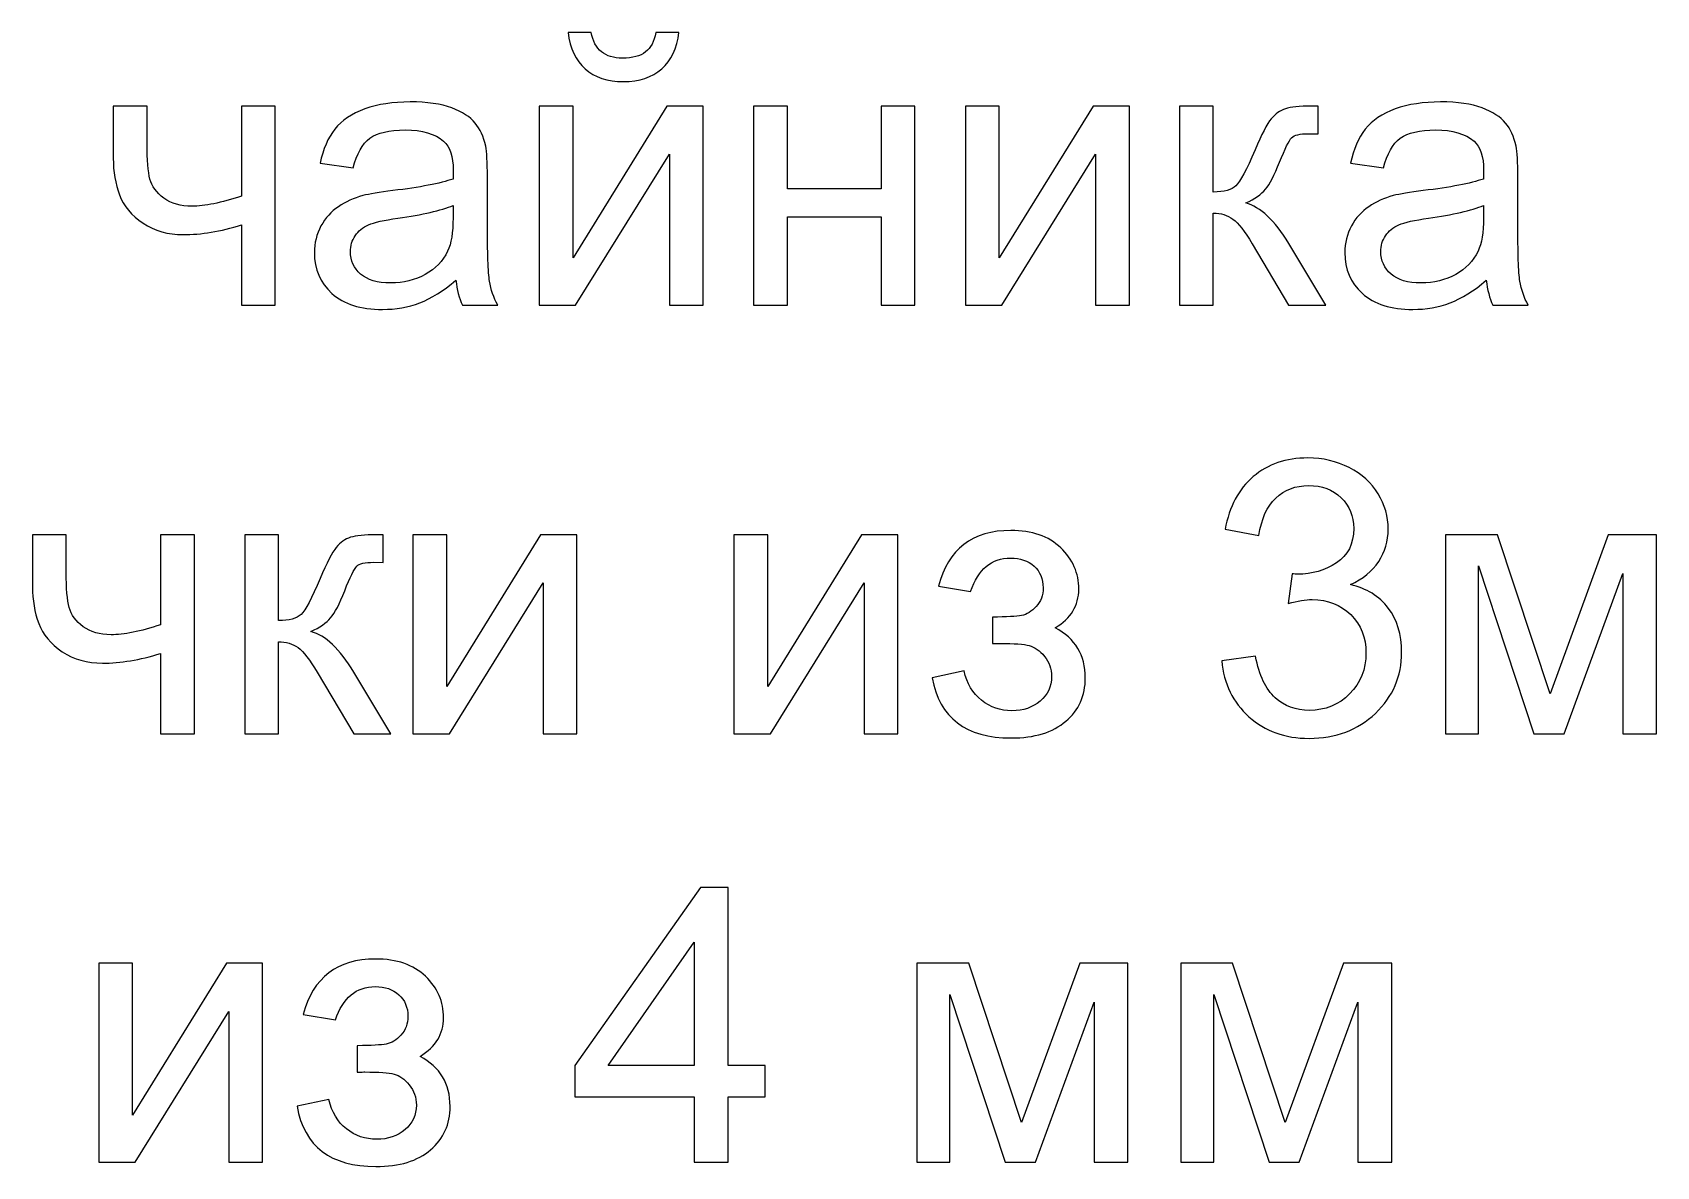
# Model space of a CAD drawing. Header units: centimetres. Extents: x -43 to 259, y -127 to -6.
# Drawn here: x 78.22 to 83.59, y -47.46 to -43.71 of the extents above; entities that cross this region are included whole.
import ezdxf

# ---------------------------------------------------------------- set-up
doc = ezdxf.new("R2010")
doc.units = ezdxf.units.CM
doc.header["$MEASUREMENT"] = 0
doc.layers.add('layer 1', color=7, linetype='Continuous')

msp = doc.modelspace()

# ---------------------------------------------------------------- linework, layer by layer
at = {"layer": 'layer 1', "color": 250}
for points, knots in [([(80.28099, -43.71025), (80.28099, -43.71025), (80.35719, -43.71025), (80.35719, -43.71025), (80.35719, -43.71025), (80.35105, -43.76253), (80.332, -43.80275), (80.30025, -43.83069), (80.30025, -43.83069), (80.2685, -43.85884), (80.22638, -43.87281), (80.17368, -43.87281), (80.17368, -43.87281), (80.12076, -43.87281), (80.07843, -43.85884), (80.04689, -43.83111), (80.04689, -43.83111), (80.01535, -43.80317), (79.9963, -43.76295), (79.99016, -43.71025), (79.99016, -43.71025), (79.99016, -43.71025), (80.06636, -43.71025), (80.06636, -43.71025), (80.06636, -43.71025), (80.07208, -43.73882), (80.08372, -43.7602), (80.10086, -43.77417), (80.10086, -43.77417), (80.11801, -43.78835), (80.14129, -43.79534), (80.17029, -43.79534), (80.17029, -43.79534), (80.20394, -43.79534), (80.22934, -43.78857), (80.24649, -43.77481), (80.24649, -43.77481), (80.26363, -43.76126), (80.27528, -43.73967), (80.28099, -43.71025)], [0, 0, 0, 0, 0.0909091, 0.0909091, 0.0909091, 0.0909091, 0.1818182, 0.1818182, 0.1818182, 0.1818182, 0.2727273, 0.2727273, 0.2727273, 0.2727273, 0.3636364, 0.3636364, 0.3636364, 0.3636364, 0.4545455, 0.4545455, 0.4545455, 0.4545455, 0.5454545, 0.5454545, 0.5454545, 0.5454545, 0.6363636, 0.6363636, 0.6363636, 0.6363636, 0.7272727, 0.7272727, 0.7272727, 0.7272727, 0.8181818, 0.8181818, 0.8181818, 0.8181818, 1, 1, 1, 1]), ([(78.485, -43.95409), (78.485, -43.95409), (78.59676, -43.95409), (78.59676, -43.95409), (78.59676, -43.95409), (78.59676, -43.95409), (78.59676, -44.07855), (78.59676, -44.07855), (78.59676, -44.07855), (78.59676, -44.13231), (78.59994, -44.17126), (78.6065, -44.19539), (78.6065, -44.19539), (78.61285, -44.21952), (78.6283, -44.24069), (78.65285, -44.25868), (78.65285, -44.25868), (78.67719, -44.27667), (78.70789, -44.28556), (78.74493, -44.28556), (78.74493, -44.28556), (78.78726, -44.28556), (78.84187, -44.27434), (78.90918, -44.25212), (78.90918, -44.25212), (78.90918, -44.25212), (78.90918, -43.95409), (78.90918, -43.95409), (78.90918, -43.95409), (78.90918, -43.95409), (79.02094, -43.95409), (79.02094, -43.95409), (79.02094, -43.95409), (79.02094, -43.95409), (79.02094, -44.61322), (79.02094, -44.61322), (79.02094, -44.61322), (79.02094, -44.61322), (78.90918, -44.61322), (78.90918, -44.61322), (78.90918, -44.61322), (78.90918, -44.61322), (78.90918, -44.34715), (78.90918, -44.34715), (78.90918, -44.34715), (78.84039, -44.36874), (78.77604, -44.37954), (78.71635, -44.37954), (78.71635, -44.37954), (78.66619, -44.37954), (78.62195, -44.36684), (78.58364, -44.34144), (78.58364, -44.34144), (78.54533, -44.31604), (78.51929, -44.28492), (78.50553, -44.24809), (78.50553, -44.24809), (78.49177, -44.21126), (78.485, -44.17084), (78.485, -44.1266), (78.485, -44.1266), (78.485, -44.1266), (78.485, -43.95409), (78.485, -43.95409)], [0, 0, 0, 0, 0.0588235, 0.0588235, 0.0588235, 0.0588235, 0.1176471, 0.1176471, 0.1176471, 0.1176471, 0.1764706, 0.1764706, 0.1764706, 0.1764706, 0.2352941, 0.2352941, 0.2352941, 0.2352941, 0.2941176, 0.2941176, 0.2941176, 0.2941176, 0.3529412, 0.3529412, 0.3529412, 0.3529412, 0.4117647, 0.4117647, 0.4117647, 0.4117647, 0.4705882, 0.4705882, 0.4705882, 0.4705882, 0.5294118, 0.5294118, 0.5294118, 0.5294118, 0.5882353, 0.5882353, 0.5882353, 0.5882353, 0.6470588, 0.6470588, 0.6470588, 0.6470588, 0.7058824, 0.7058824, 0.7058824, 0.7058824, 0.7647059, 0.7647059, 0.7647059, 0.7647059, 0.8235294, 0.8235294, 0.8235294, 0.8235294, 0.8823529, 0.8823529, 0.8823529, 0.8823529, 1, 1, 1, 1]), ([(79.61911, -44.53067), (79.57762, -44.56602), (79.53762, -44.59078), (79.49931, -44.60539), (79.49931, -44.60539), (79.461, -44.61999), (79.41993, -44.62719), (79.37591, -44.62719), (79.37591, -44.62719), (79.30352, -44.62719), (79.24785, -44.60962), (79.2089, -44.57427), (79.2089, -44.57427), (79.16995, -44.53914), (79.15048, -44.49405), (79.15048, -44.43923), (79.15048, -44.43923), (79.15048, -44.40706), (79.15789, -44.37763), (79.17249, -44.35096), (79.17249, -44.35096), (79.18731, -44.32429), (79.20657, -44.30313), (79.23028, -44.28704), (79.23028, -44.28704), (79.2542, -44.27095), (79.28087, -44.25868), (79.31071, -44.25042), (79.31071, -44.25042), (79.33273, -44.24471), (79.36596, -44.2392), (79.4102, -44.2337), (79.4102, -44.2337), (79.50037, -44.22312), (79.56704, -44.21021), (79.60959, -44.19539), (79.60959, -44.19539), (79.61001, -44.18015), (79.61022, -44.17041), (79.61022, -44.16639), (79.61022, -44.16639), (79.61022, -44.12109), (79.59964, -44.08913), (79.57847, -44.07051), (79.57847, -44.07051), (79.5499, -44.04532), (79.50735, -44.03283), (79.45105, -44.03283), (79.45105, -44.03283), (79.39834, -44.03283), (79.3594, -44.04214), (79.33442, -44.06056), (79.33442, -44.06056), (79.30923, -44.07897), (79.29082, -44.11157), (79.27875, -44.15856), (79.27875, -44.15856), (79.27875, -44.15856), (79.16953, -44.14332), (79.16953, -44.14332), (79.16953, -44.14332), (79.17948, -44.09654), (79.19578, -44.05865), (79.21864, -44.02987), (79.21864, -44.02987), (79.2415, -44.00108), (79.27452, -43.97907), (79.3177, -43.9634), (79.3177, -43.9634), (79.36067, -43.94795), (79.41083, -43.94012), (79.46756, -43.94012), (79.46756, -43.94012), (79.52386, -43.94012), (79.56979, -43.94668), (79.60514, -43.96002), (79.60514, -43.96002), (79.64028, -43.97335), (79.66631, -43.98986), (79.68282, -44.00997), (79.68282, -44.00997), (79.69933, -44.03008), (79.71097, -44.05548), (79.71775, -44.08617), (79.71775, -44.08617), (79.72135, -44.10522), (79.72325, -44.13951), (79.72325, -44.18883), (79.72325, -44.18883), (79.72325, -44.18883), (79.72325, -44.33699), (79.72325, -44.33699), (79.72325, -44.33699), (79.72325, -44.4405), (79.72558, -44.5059), (79.73024, -44.53363), (79.73024, -44.53363), (79.73468, -44.56136), (79.74399, -44.58782), (79.75754, -44.61322), (79.75754, -44.61322), (79.75754, -44.61322), (79.6407, -44.61322), (79.6407, -44.61322), (79.6407, -44.61322), (79.62948, -44.58972), (79.62229, -44.56221), (79.61911, -44.53067)], [0, 0, 0, 0, 0.0357143, 0.0357143, 0.0357143, 0.0357143, 0.0714286, 0.0714286, 0.0714286, 0.0714286, 0.1071429, 0.1071429, 0.1071429, 0.1071429, 0.1428571, 0.1428571, 0.1428571, 0.1428571, 0.1785714, 0.1785714, 0.1785714, 0.1785714, 0.2142857, 0.2142857, 0.2142857, 0.2142857, 0.25, 0.25, 0.25, 0.25, 0.2857143, 0.2857143, 0.2857143, 0.2857143, 0.3214286, 0.3214286, 0.3214286, 0.3214286, 0.3571429, 0.3571429, 0.3571429, 0.3571429, 0.3928571, 0.3928571, 0.3928571, 0.3928571, 0.4285714, 0.4285714, 0.4285714, 0.4285714, 0.4642857, 0.4642857, 0.4642857, 0.4642857, 0.5, 0.5, 0.5, 0.5, 0.5357143, 0.5357143, 0.5357143, 0.5357143, 0.5714286, 0.5714286, 0.5714286, 0.5714286, 0.6071429, 0.6071429, 0.6071429, 0.6071429, 0.6428571, 0.6428571, 0.6428571, 0.6428571, 0.6785714, 0.6785714, 0.6785714, 0.6785714, 0.7142857, 0.7142857, 0.7142857, 0.7142857, 0.75, 0.75, 0.75, 0.75, 0.7857143, 0.7857143, 0.7857143, 0.7857143, 0.8214286, 0.8214286, 0.8214286, 0.8214286, 0.8571429, 0.8571429, 0.8571429, 0.8571429, 0.8928571, 0.8928571, 0.8928571, 0.8928571, 0.9285714, 0.9285714, 0.9285714, 0.9285714, 1, 1, 1, 1]), ([(79.89491, -43.95409), (79.89491, -43.95409), (80.00667, -43.95409), (80.00667, -43.95409), (80.00667, -43.95409), (80.00667, -43.95409), (80.00667, -44.4568), (80.00667, -44.4568), (80.00667, -44.4568), (80.00667, -44.4568), (80.31719, -43.95409), (80.31719, -43.95409), (80.31719, -43.95409), (80.31719, -43.95409), (80.4372, -43.95409), (80.4372, -43.95409), (80.4372, -43.95409), (80.4372, -43.95409), (80.4372, -44.61322), (80.4372, -44.61322), (80.4372, -44.61322), (80.4372, -44.61322), (80.32544, -44.61322), (80.32544, -44.61322), (80.32544, -44.61322), (80.32544, -44.61322), (80.32544, -44.11369), (80.32544, -44.11369), (80.32544, -44.11369), (80.32544, -44.11369), (80.01535, -44.61322), (80.01535, -44.61322), (80.01535, -44.61322), (80.01535, -44.61322), (79.89491, -44.61322), (79.89491, -44.61322), (79.89491, -44.61322), (79.89491, -44.61322), (79.89491, -43.95409), (79.89491, -43.95409)], [0, 0, 0, 0, 0.0909091, 0.0909091, 0.0909091, 0.0909091, 0.1818182, 0.1818182, 0.1818182, 0.1818182, 0.2727273, 0.2727273, 0.2727273, 0.2727273, 0.3636364, 0.3636364, 0.3636364, 0.3636364, 0.4545455, 0.4545455, 0.4545455, 0.4545455, 0.5454545, 0.5454545, 0.5454545, 0.5454545, 0.6363636, 0.6363636, 0.6363636, 0.6363636, 0.7272727, 0.7272727, 0.7272727, 0.7272727, 0.8181818, 0.8181818, 0.8181818, 0.8181818, 1, 1, 1, 1]), ([(80.60442, -43.95409), (80.60442, -43.95409), (80.71618, -43.95409), (80.71618, -43.95409), (80.71618, -43.95409), (80.71618, -43.95409), (80.71618, -44.22841), (80.71618, -44.22841), (80.71618, -44.22841), (80.71618, -44.22841), (81.02606, -44.22841), (81.02606, -44.22841), (81.02606, -44.22841), (81.02606, -44.22841), (81.02606, -43.95409), (81.02606, -43.95409), (81.02606, -43.95409), (81.02606, -43.95409), (81.13782, -43.95409), (81.13782, -43.95409), (81.13782, -43.95409), (81.13782, -43.95409), (81.13782, -44.61322), (81.13782, -44.61322), (81.13782, -44.61322), (81.13782, -44.61322), (81.02606, -44.61322), (81.02606, -44.61322), (81.02606, -44.61322), (81.02606, -44.61322), (81.02606, -44.32112), (81.02606, -44.32112), (81.02606, -44.32112), (81.02606, -44.32112), (80.71618, -44.32112), (80.71618, -44.32112), (80.71618, -44.32112), (80.71618, -44.32112), (80.71618, -44.61322), (80.71618, -44.61322), (80.71618, -44.61322), (80.71618, -44.61322), (80.60442, -44.61322), (80.60442, -44.61322), (80.60442, -44.61322), (80.60442, -44.61322), (80.60442, -43.95409), (80.60442, -43.95409)], [0, 0, 0, 0, 0.0769231, 0.0769231, 0.0769231, 0.0769231, 0.1538462, 0.1538462, 0.1538462, 0.1538462, 0.2307692, 0.2307692, 0.2307692, 0.2307692, 0.3076923, 0.3076923, 0.3076923, 0.3076923, 0.3846154, 0.3846154, 0.3846154, 0.3846154, 0.4615385, 0.4615385, 0.4615385, 0.4615385, 0.5384615, 0.5384615, 0.5384615, 0.5384615, 0.6153846, 0.6153846, 0.6153846, 0.6153846, 0.6923077, 0.6923077, 0.6923077, 0.6923077, 0.7692308, 0.7692308, 0.7692308, 0.7692308, 0.8461538, 0.8461538, 0.8461538, 0.8461538, 1, 1, 1, 1]), ([(81.30567, -43.95409), (81.30567, -43.95409), (81.41743, -43.95409), (81.41743, -43.95409), (81.41743, -43.95409), (81.41743, -43.95409), (81.41743, -44.4568), (81.41743, -44.4568), (81.41743, -44.4568), (81.41743, -44.4568), (81.72795, -43.95409), (81.72795, -43.95409), (81.72795, -43.95409), (81.72795, -43.95409), (81.84796, -43.95409), (81.84796, -43.95409), (81.84796, -43.95409), (81.84796, -43.95409), (81.84796, -44.61322), (81.84796, -44.61322), (81.84796, -44.61322), (81.84796, -44.61322), (81.7362, -44.61322), (81.7362, -44.61322), (81.7362, -44.61322), (81.7362, -44.61322), (81.7362, -44.11369), (81.7362, -44.11369), (81.7362, -44.11369), (81.7362, -44.11369), (81.42611, -44.61322), (81.42611, -44.61322), (81.42611, -44.61322), (81.42611, -44.61322), (81.30567, -44.61322), (81.30567, -44.61322), (81.30567, -44.61322), (81.30567, -44.61322), (81.30567, -43.95409), (81.30567, -43.95409)], [0, 0, 0, 0, 0.0909091, 0.0909091, 0.0909091, 0.0909091, 0.1818182, 0.1818182, 0.1818182, 0.1818182, 0.2727273, 0.2727273, 0.2727273, 0.2727273, 0.3636364, 0.3636364, 0.3636364, 0.3636364, 0.4545455, 0.4545455, 0.4545455, 0.4545455, 0.5454545, 0.5454545, 0.5454545, 0.5454545, 0.6363636, 0.6363636, 0.6363636, 0.6363636, 0.7272727, 0.7272727, 0.7272727, 0.7272727, 0.8181818, 0.8181818, 0.8181818, 0.8181818, 1, 1, 1, 1]), ([(82.01391, -43.95409), (82.01391, -43.95409), (82.12567, -43.95409), (82.12567, -43.95409), (82.12567, -43.95409), (82.12567, -43.95409), (82.12567, -44.23857), (82.12567, -44.23857), (82.12567, -44.23857), (82.16123, -44.23857), (82.18621, -44.2318), (82.2006, -44.21804), (82.2006, -44.21804), (82.21478, -44.20449), (82.23574, -44.16491), (82.26368, -44.09908), (82.26368, -44.09908), (82.28569, -44.04701), (82.30347, -44.01272), (82.31702, -43.99621), (82.31702, -43.99621), (82.33078, -43.9797), (82.34644, -43.96848), (82.36422, -43.96277), (82.36422, -43.96277), (82.38221, -43.95705), (82.41079, -43.95409), (82.44994, -43.95409), (82.44994, -43.95409), (82.44994, -43.95409), (82.47238, -43.95409), (82.47238, -43.95409), (82.47238, -43.95409), (82.47238, -43.95409), (82.47238, -44.04616), (82.47238, -44.04616), (82.47238, -44.04616), (82.47238, -44.04616), (82.44127, -44.04553), (82.44127, -44.04553), (82.44127, -44.04553), (82.41184, -44.04553), (82.39301, -44.04997), (82.38475, -44.05865), (82.38475, -44.05865), (82.37607, -44.06775), (82.36274, -44.09485), (82.34496, -44.13993), (82.34496, -44.13993), (82.32802, -44.18311), (82.31257, -44.21296), (82.29839, -44.22947), (82.29839, -44.22947), (82.28442, -44.24598), (82.26262, -44.26101), (82.2332, -44.27476), (82.2332, -44.27476), (82.28125, -44.28768), (82.32866, -44.33234), (82.37523, -44.40896), (82.37523, -44.40896), (82.37523, -44.40896), (82.49778, -44.61322), (82.49778, -44.61322), (82.49778, -44.61322), (82.49778, -44.61322), (82.37501, -44.61322), (82.37501, -44.61322), (82.37501, -44.61322), (82.37501, -44.61322), (82.25415, -44.4096), (82.25415, -44.4096), (82.25415, -44.4096), (82.22981, -44.36832), (82.20864, -44.34123), (82.19065, -44.3281), (82.19065, -44.3281), (82.17245, -44.31498), (82.15086, -44.30842), (82.12567, -44.30842), (82.12567, -44.30842), (82.12567, -44.30842), (82.12567, -44.61322), (82.12567, -44.61322), (82.12567, -44.61322), (82.12567, -44.61322), (82.01391, -44.61322), (82.01391, -44.61322), (82.01391, -44.61322), (82.01391, -44.61322), (82.01391, -43.95409), (82.01391, -43.95409)], [0, 0, 0, 0, 0.0416667, 0.0416667, 0.0416667, 0.0416667, 0.0833333, 0.0833333, 0.0833333, 0.0833333, 0.125, 0.125, 0.125, 0.125, 0.1666667, 0.1666667, 0.1666667, 0.1666667, 0.2083333, 0.2083333, 0.2083333, 0.2083333, 0.25, 0.25, 0.25, 0.25, 0.2916667, 0.2916667, 0.2916667, 0.2916667, 0.3333333, 0.3333333, 0.3333333, 0.3333333, 0.375, 0.375, 0.375, 0.375, 0.4166667, 0.4166667, 0.4166667, 0.4166667, 0.4583333, 0.4583333, 0.4583333, 0.4583333, 0.5, 0.5, 0.5, 0.5, 0.5416667, 0.5416667, 0.5416667, 0.5416667, 0.5833333, 0.5833333, 0.5833333, 0.5833333, 0.625, 0.625, 0.625, 0.625, 0.6666667, 0.6666667, 0.6666667, 0.6666667, 0.7083333, 0.7083333, 0.7083333, 0.7083333, 0.75, 0.75, 0.75, 0.75, 0.7916667, 0.7916667, 0.7916667, 0.7916667, 0.8333333, 0.8333333, 0.8333333, 0.8333333, 0.875, 0.875, 0.875, 0.875, 0.9166667, 0.9166667, 0.9166667, 0.9166667, 1, 1, 1, 1]), ([(83.02928, -44.53067), (82.98779, -44.56602), (82.94779, -44.59078), (82.90948, -44.60539), (82.90948, -44.60539), (82.87117, -44.61999), (82.8301, -44.62719), (82.78608, -44.62719), (82.78608, -44.62719), (82.71369, -44.62719), (82.65802, -44.60962), (82.61907, -44.57427), (82.61907, -44.57427), (82.58012, -44.53914), (82.56065, -44.49405), (82.56065, -44.43923), (82.56065, -44.43923), (82.56065, -44.40706), (82.56806, -44.37763), (82.58266, -44.35096), (82.58266, -44.35096), (82.59748, -44.32429), (82.61674, -44.30313), (82.64045, -44.28704), (82.64045, -44.28704), (82.66437, -44.27095), (82.69104, -44.25868), (82.72088, -44.25042), (82.72088, -44.25042), (82.7429, -44.24471), (82.77613, -44.2392), (82.82037, -44.2337), (82.82037, -44.2337), (82.91054, -44.22312), (82.97721, -44.21021), (83.01976, -44.19539), (83.01976, -44.19539), (83.02018, -44.18015), (83.02039, -44.17041), (83.02039, -44.16639), (83.02039, -44.16639), (83.02039, -44.12109), (83.00981, -44.08913), (82.98864, -44.07051), (82.98864, -44.07051), (82.96007, -44.04532), (82.91752, -44.03283), (82.86122, -44.03283), (82.86122, -44.03283), (82.80851, -44.03283), (82.76957, -44.04214), (82.74459, -44.06056), (82.74459, -44.06056), (82.7194, -44.07897), (82.70099, -44.11157), (82.68892, -44.15856), (82.68892, -44.15856), (82.68892, -44.15856), (82.5797, -44.14332), (82.5797, -44.14332), (82.5797, -44.14332), (82.58965, -44.09654), (82.60595, -44.05865), (82.62881, -44.02987), (82.62881, -44.02987), (82.65167, -44.00108), (82.68469, -43.97907), (82.72787, -43.9634), (82.72787, -43.9634), (82.77084, -43.94795), (82.821, -43.94012), (82.87773, -43.94012), (82.87773, -43.94012), (82.93403, -43.94012), (82.97996, -43.94668), (83.01531, -43.96002), (83.01531, -43.96002), (83.05045, -43.97335), (83.07648, -43.98986), (83.09299, -44.00997), (83.09299, -44.00997), (83.1095, -44.03008), (83.12114, -44.05548), (83.12792, -44.08617), (83.12792, -44.08617), (83.13152, -44.10522), (83.13342, -44.13951), (83.13342, -44.18883), (83.13342, -44.18883), (83.13342, -44.18883), (83.13342, -44.33699), (83.13342, -44.33699), (83.13342, -44.33699), (83.13342, -44.4405), (83.13575, -44.5059), (83.14041, -44.53363), (83.14041, -44.53363), (83.14485, -44.56136), (83.15416, -44.58782), (83.16771, -44.61322), (83.16771, -44.61322), (83.16771, -44.61322), (83.05087, -44.61322), (83.05087, -44.61322), (83.05087, -44.61322), (83.03965, -44.58972), (83.03246, -44.56221), (83.02928, -44.53067)], [0, 0, 0, 0, 0.0357143, 0.0357143, 0.0357143, 0.0357143, 0.0714286, 0.0714286, 0.0714286, 0.0714286, 0.1071429, 0.1071429, 0.1071429, 0.1071429, 0.1428571, 0.1428571, 0.1428571, 0.1428571, 0.1785714, 0.1785714, 0.1785714, 0.1785714, 0.2142857, 0.2142857, 0.2142857, 0.2142857, 0.25, 0.25, 0.25, 0.25, 0.2857143, 0.2857143, 0.2857143, 0.2857143, 0.3214286, 0.3214286, 0.3214286, 0.3214286, 0.3571429, 0.3571429, 0.3571429, 0.3571429, 0.3928571, 0.3928571, 0.3928571, 0.3928571, 0.4285714, 0.4285714, 0.4285714, 0.4285714, 0.4642857, 0.4642857, 0.4642857, 0.4642857, 0.5, 0.5, 0.5, 0.5, 0.5357143, 0.5357143, 0.5357143, 0.5357143, 0.5714286, 0.5714286, 0.5714286, 0.5714286, 0.6071429, 0.6071429, 0.6071429, 0.6071429, 0.6428571, 0.6428571, 0.6428571, 0.6428571, 0.6785714, 0.6785714, 0.6785714, 0.6785714, 0.7142857, 0.7142857, 0.7142857, 0.7142857, 0.75, 0.75, 0.75, 0.75, 0.7857143, 0.7857143, 0.7857143, 0.7857143, 0.8214286, 0.8214286, 0.8214286, 0.8214286, 0.8571429, 0.8571429, 0.8571429, 0.8571429, 0.8928571, 0.8928571, 0.8928571, 0.8928571, 0.9285714, 0.9285714, 0.9285714, 0.9285714, 1, 1, 1, 1]), ([(79.61022, -44.28302), (79.56958, -44.29953), (79.50862, -44.3135), (79.42734, -44.32493), (79.42734, -44.32493), (79.3812, -44.33149), (79.3486, -44.3389), (79.32955, -44.34715), (79.32955, -44.34715), (79.3105, -44.35541), (79.2959, -44.36747), (79.28552, -44.38314), (79.28552, -44.38314), (79.27515, -44.39901), (79.26986, -44.41658), (79.26986, -44.43605), (79.26986, -44.43605), (79.26986, -44.46548), (79.28108, -44.49024), (79.30373, -44.50993), (79.30373, -44.50993), (79.32638, -44.52961), (79.3594, -44.53956), (79.40279, -44.53956), (79.40279, -44.53956), (79.44576, -44.53956), (79.48407, -44.53025), (79.51772, -44.51141), (79.51772, -44.51141), (79.55117, -44.49278), (79.57593, -44.46717), (79.59159, -44.43478), (79.59159, -44.43478), (79.60366, -44.4096), (79.60959, -44.37255), (79.60959, -44.32366), (79.60959, -44.32366), (79.60959, -44.32366), (79.61022, -44.28302), (79.61022, -44.28302)], [0, 0, 0, 0, 0.0909091, 0.0909091, 0.0909091, 0.0909091, 0.1818182, 0.1818182, 0.1818182, 0.1818182, 0.2727273, 0.2727273, 0.2727273, 0.2727273, 0.3636364, 0.3636364, 0.3636364, 0.3636364, 0.4545455, 0.4545455, 0.4545455, 0.4545455, 0.5454545, 0.5454545, 0.5454545, 0.5454545, 0.6363636, 0.6363636, 0.6363636, 0.6363636, 0.7272727, 0.7272727, 0.7272727, 0.7272727, 0.8181818, 0.8181818, 0.8181818, 0.8181818, 1, 1, 1, 1]), ([(83.02039, -44.28302), (82.97975, -44.29953), (82.91879, -44.3135), (82.83751, -44.32493), (82.83751, -44.32493), (82.79137, -44.33149), (82.75877, -44.3389), (82.73972, -44.34715), (82.73972, -44.34715), (82.72067, -44.35541), (82.70607, -44.36747), (82.69569, -44.38314), (82.69569, -44.38314), (82.68532, -44.39901), (82.68003, -44.41658), (82.68003, -44.43605), (82.68003, -44.43605), (82.68003, -44.46548), (82.69125, -44.49024), (82.7139, -44.50993), (82.7139, -44.50993), (82.73655, -44.52961), (82.76957, -44.53956), (82.81296, -44.53956), (82.81296, -44.53956), (82.85593, -44.53956), (82.89424, -44.53025), (82.92789, -44.51141), (82.92789, -44.51141), (82.96134, -44.49278), (82.9861, -44.46717), (83.00176, -44.43478), (83.00176, -44.43478), (83.01383, -44.4096), (83.01976, -44.37255), (83.01976, -44.32366), (83.01976, -44.32366), (83.01976, -44.32366), (83.02039, -44.28302), (83.02039, -44.28302)], [0, 0, 0, 0, 0.0909091, 0.0909091, 0.0909091, 0.0909091, 0.1818182, 0.1818182, 0.1818182, 0.1818182, 0.2727273, 0.2727273, 0.2727273, 0.2727273, 0.3636364, 0.3636364, 0.3636364, 0.3636364, 0.4545455, 0.4545455, 0.4545455, 0.4545455, 0.5454545, 0.5454545, 0.5454545, 0.5454545, 0.6363636, 0.6363636, 0.6363636, 0.6363636, 0.7272727, 0.7272727, 0.7272727, 0.7272727, 0.8181818, 0.8181818, 0.8181818, 0.8181818, 1, 1, 1, 1]), ([(82.15341, -45.79072), (82.15341, -45.79072), (82.26517, -45.77548), (82.26517, -45.77548), (82.26517, -45.77548), (82.27808, -45.83898), (82.29967, -45.8847), (82.33036, -45.91264), (82.33036, -45.91264), (82.36106, -45.94058), (82.39873, -45.95455), (82.44339, -45.95455), (82.44339, -45.95455), (82.49631, -45.95455), (82.54097, -45.93635), (82.57696, -45.89994), (82.57696, -45.89994), (82.61294, -45.86353), (82.63093, -45.81845), (82.63093, -45.76468), (82.63093, -45.76468), (82.63093, -45.71346), (82.61421, -45.67113), (82.58055, -45.63768), (82.58055, -45.63768), (82.54711, -45.60445), (82.50457, -45.58773), (82.45271, -45.58773), (82.45271, -45.58773), (82.43154, -45.58773), (82.40529, -45.59196), (82.37376, -45.60022), (82.37376, -45.60022), (82.37376, -45.60022), (82.38624, -45.50243), (82.38624, -45.50243), (82.38624, -45.50243), (82.39365, -45.50328), (82.39979, -45.5037), (82.40424, -45.5037), (82.40424, -45.5037), (82.45207, -45.5037), (82.49483, -45.49121), (82.53314, -45.46645), (82.53314, -45.46645), (82.57124, -45.44168), (82.59029, -45.40358), (82.59029, -45.35215), (82.59029, -45.35215), (82.59029, -45.31129), (82.57632, -45.27743), (82.54859, -45.25055), (82.54859, -45.25055), (82.52086, -45.22366), (82.48509, -45.21033), (82.44128, -45.21033), (82.44128, -45.21033), (82.39767, -45.21033), (82.36148, -45.22409), (82.33248, -45.2516), (82.33248, -45.2516), (82.30348, -45.27912), (82.28486, -45.3204), (82.2766, -45.37543), (82.2766, -45.37543), (82.2766, -45.37543), (82.16484, -45.35511), (82.16484, -45.35511), (82.16484, -45.35511), (82.1786, -45.28018), (82.2095, -45.22197), (82.25797, -45.1807), (82.25797, -45.1807), (82.30623, -45.13942), (82.36656, -45.11889), (82.43853, -45.11889), (82.43853, -45.11889), (82.48806, -45.11889), (82.53378, -45.12947), (82.57547, -45.15085), (82.57547, -45.15085), (82.61738, -45.17202), (82.64935, -45.20102), (82.67136, -45.23763), (82.67136, -45.23763), (82.69358, -45.27446), (82.70459, -45.31341), (82.70459, -45.35469), (82.70459, -45.35469), (82.70459, -45.39384), (82.69401, -45.4294), (82.67305, -45.46158), (82.67305, -45.46158), (82.65189, -45.49375), (82.62056, -45.51936), (82.57928, -45.53841), (82.57928, -45.53841), (82.63305, -45.55069), (82.67475, -45.57651), (82.70459, -45.61567), (82.70459, -45.61567), (82.73422, -45.65462), (82.74904, -45.70372), (82.74904, -45.76236), (82.74904, -45.76236), (82.74904, -45.84173), (82.72004, -45.90925), (82.66226, -45.9645), (82.66226, -45.9645), (82.60426, -46.01974), (82.53102, -46.04726), (82.44255, -46.04726), (82.44255, -46.04726), (82.36275, -46.04726), (82.2965, -46.02334), (82.24379, -45.97572), (82.24379, -45.97572), (82.19088, -45.92809), (82.16082, -45.8665), (82.15341, -45.79072)], [0, 0, 0, 0, 0.0322581, 0.0322581, 0.0322581, 0.0322581, 0.0645161, 0.0645161, 0.0645161, 0.0645161, 0.0967742, 0.0967742, 0.0967742, 0.0967742, 0.1290323, 0.1290323, 0.1290323, 0.1290323, 0.1612903, 0.1612903, 0.1612903, 0.1612903, 0.1935484, 0.1935484, 0.1935484, 0.1935484, 0.2258065, 0.2258065, 0.2258065, 0.2258065, 0.2580645, 0.2580645, 0.2580645, 0.2580645, 0.2903226, 0.2903226, 0.2903226, 0.2903226, 0.3225806, 0.3225806, 0.3225806, 0.3225806, 0.3548387, 0.3548387, 0.3548387, 0.3548387, 0.3870968, 0.3870968, 0.3870968, 0.3870968, 0.4193548, 0.4193548, 0.4193548, 0.4193548, 0.4516129, 0.4516129, 0.4516129, 0.4516129, 0.483871, 0.483871, 0.483871, 0.483871, 0.516129, 0.516129, 0.516129, 0.516129, 0.5483871, 0.5483871, 0.5483871, 0.5483871, 0.5806452, 0.5806452, 0.5806452, 0.5806452, 0.6129032, 0.6129032, 0.6129032, 0.6129032, 0.6451613, 0.6451613, 0.6451613, 0.6451613, 0.6774194, 0.6774194, 0.6774194, 0.6774194, 0.7096774, 0.7096774, 0.7096774, 0.7096774, 0.7419355, 0.7419355, 0.7419355, 0.7419355, 0.7741935, 0.7741935, 0.7741935, 0.7741935, 0.8064516, 0.8064516, 0.8064516, 0.8064516, 0.8387097, 0.8387097, 0.8387097, 0.8387097, 0.8709677, 0.8709677, 0.8709677, 0.8709677, 0.9032258, 0.9032258, 0.9032258, 0.9032258, 0.9354839, 0.9354839, 0.9354839, 0.9354839, 1, 1, 1, 1]), ([(81.39479, -45.73357), (81.39479, -45.73357), (81.39479, -45.64594), (81.39479, -45.64594), (81.39479, -45.64594), (81.44178, -45.64552), (81.47395, -45.64361), (81.49089, -45.64044), (81.49089, -45.64044), (81.50803, -45.63705), (81.52433, -45.62731), (81.53957, -45.6108), (81.53957, -45.6108), (81.55481, -45.59429), (81.56243, -45.57376), (81.56243, -45.549), (81.56243, -45.549), (81.56243, -45.51915), (81.55248, -45.49502), (81.53237, -45.47724), (81.53237, -45.47724), (81.51227, -45.45925), (81.48644, -45.45036), (81.45448, -45.45036), (81.45448, -45.45036), (81.39162, -45.45036), (81.34759, -45.48719), (81.3224, -45.56085), (81.3224, -45.56085), (81.3224, -45.56085), (81.21572, -45.54307), (81.21572, -45.54307), (81.21572, -45.54307), (81.24874, -45.4203), (81.32875, -45.35892), (81.45533, -45.35892), (81.45533, -45.35892), (81.5256, -45.35892), (81.58063, -45.37797), (81.62064, -45.41628), (81.62064, -45.41628), (81.66064, -45.45459), (81.68054, -45.50031), (81.68054, -45.55344), (81.68054, -45.55344), (81.68054, -45.60699), (81.65451, -45.64975), (81.60265, -45.68129), (81.60265, -45.68129), (81.63588, -45.69907), (81.66064, -45.72172), (81.67737, -45.74923), (81.67737, -45.74923), (81.69388, -45.77675), (81.70213, -45.80935), (81.70213, -45.84702), (81.70213, -45.84702), (81.70213, -45.90608), (81.68054, -45.95391), (81.63757, -45.99074), (81.63757, -45.99074), (81.59439, -46.02757), (81.53428, -46.04599), (81.45681, -46.04599), (81.45681, -46.04599), (81.30653, -46.04599), (81.21932, -45.97953), (81.1954, -45.8466), (81.1954, -45.8466), (81.1954, -45.8466), (81.30081, -45.82374), (81.30081, -45.82374), (81.30081, -45.82374), (81.31034, -45.86565), (81.3296, -45.89825), (81.35881, -45.92132), (81.35881, -45.92132), (81.38802, -45.94439), (81.42125, -45.95582), (81.45893, -45.95582), (81.45893, -45.95582), (81.4966, -45.95582), (81.52793, -45.94524), (81.55291, -45.92386), (81.55291, -45.92386), (81.57788, -45.90269), (81.59037, -45.8756), (81.59037, -45.84258), (81.59037, -45.84258), (81.59037, -45.81697), (81.58254, -45.79474), (81.56688, -45.77569), (81.56688, -45.77569), (81.55121, -45.75664), (81.53449, -45.74479), (81.51671, -45.74013), (81.51671, -45.74013), (81.49893, -45.73526), (81.46676, -45.73293), (81.42019, -45.73293), (81.42019, -45.73293), (81.41638, -45.73293), (81.40791, -45.73315), (81.39479, -45.73357)], [0, 0, 0, 0, 0.037037, 0.037037, 0.037037, 0.037037, 0.0740741, 0.0740741, 0.0740741, 0.0740741, 0.1111111, 0.1111111, 0.1111111, 0.1111111, 0.1481481, 0.1481481, 0.1481481, 0.1481481, 0.1851852, 0.1851852, 0.1851852, 0.1851852, 0.2222222, 0.2222222, 0.2222222, 0.2222222, 0.2592593, 0.2592593, 0.2592593, 0.2592593, 0.2962963, 0.2962963, 0.2962963, 0.2962963, 0.3333333, 0.3333333, 0.3333333, 0.3333333, 0.3703704, 0.3703704, 0.3703704, 0.3703704, 0.4074074, 0.4074074, 0.4074074, 0.4074074, 0.4444444, 0.4444444, 0.4444444, 0.4444444, 0.4814815, 0.4814815, 0.4814815, 0.4814815, 0.5185185, 0.5185185, 0.5185185, 0.5185185, 0.5555556, 0.5555556, 0.5555556, 0.5555556, 0.5925926, 0.5925926, 0.5925926, 0.5925926, 0.6296296, 0.6296296, 0.6296296, 0.6296296, 0.6666667, 0.6666667, 0.6666667, 0.6666667, 0.7037037, 0.7037037, 0.7037037, 0.7037037, 0.7407407, 0.7407407, 0.7407407, 0.7407407, 0.7777778, 0.7777778, 0.7777778, 0.7777778, 0.8148148, 0.8148148, 0.8148148, 0.8148148, 0.8518519, 0.8518519, 0.8518519, 0.8518519, 0.8888889, 0.8888889, 0.8888889, 0.8888889, 0.9259259, 0.9259259, 0.9259259, 0.9259259, 1, 1, 1, 1]), ([(78.21766, -45.37289), (78.21766, -45.37289), (78.32942, -45.37289), (78.32942, -45.37289), (78.32942, -45.37289), (78.32942, -45.37289), (78.32942, -45.49735), (78.32942, -45.49735), (78.32942, -45.49735), (78.32942, -45.55111), (78.3326, -45.59006), (78.33916, -45.61419), (78.33916, -45.61419), (78.34551, -45.63832), (78.36096, -45.65949), (78.38551, -45.67748), (78.38551, -45.67748), (78.40985, -45.69547), (78.44055, -45.70436), (78.47759, -45.70436), (78.47759, -45.70436), (78.51992, -45.70436), (78.57453, -45.69314), (78.64184, -45.67092), (78.64184, -45.67092), (78.64184, -45.67092), (78.64184, -45.37289), (78.64184, -45.37289), (78.64184, -45.37289), (78.64184, -45.37289), (78.7536, -45.37289), (78.7536, -45.37289), (78.7536, -45.37289), (78.7536, -45.37289), (78.7536, -46.03202), (78.7536, -46.03202), (78.7536, -46.03202), (78.7536, -46.03202), (78.64184, -46.03202), (78.64184, -46.03202), (78.64184, -46.03202), (78.64184, -46.03202), (78.64184, -45.76595), (78.64184, -45.76595), (78.64184, -45.76595), (78.57305, -45.78754), (78.5087, -45.79834), (78.44901, -45.79834), (78.44901, -45.79834), (78.39885, -45.79834), (78.35461, -45.78564), (78.3163, -45.76024), (78.3163, -45.76024), (78.27799, -45.73484), (78.25195, -45.70372), (78.23819, -45.66689), (78.23819, -45.66689), (78.22443, -45.63006), (78.21766, -45.58964), (78.21766, -45.5454), (78.21766, -45.5454), (78.21766, -45.5454), (78.21766, -45.37289), (78.21766, -45.37289)], [0, 0, 0, 0, 0.0588235, 0.0588235, 0.0588235, 0.0588235, 0.1176471, 0.1176471, 0.1176471, 0.1176471, 0.1764706, 0.1764706, 0.1764706, 0.1764706, 0.2352941, 0.2352941, 0.2352941, 0.2352941, 0.2941176, 0.2941176, 0.2941176, 0.2941176, 0.3529412, 0.3529412, 0.3529412, 0.3529412, 0.4117647, 0.4117647, 0.4117647, 0.4117647, 0.4705882, 0.4705882, 0.4705882, 0.4705882, 0.5294118, 0.5294118, 0.5294118, 0.5294118, 0.5882353, 0.5882353, 0.5882353, 0.5882353, 0.6470588, 0.6470588, 0.6470588, 0.6470588, 0.7058824, 0.7058824, 0.7058824, 0.7058824, 0.7647059, 0.7647059, 0.7647059, 0.7647059, 0.8235294, 0.8235294, 0.8235294, 0.8235294, 0.8823529, 0.8823529, 0.8823529, 0.8823529, 1, 1, 1, 1]), ([(78.91997, -45.37289), (78.91997, -45.37289), (79.03173, -45.37289), (79.03173, -45.37289), (79.03173, -45.37289), (79.03173, -45.37289), (79.03173, -45.65737), (79.03173, -45.65737), (79.03173, -45.65737), (79.06729, -45.65737), (79.09227, -45.6506), (79.10666, -45.63684), (79.10666, -45.63684), (79.12084, -45.62329), (79.1418, -45.58371), (79.16974, -45.51788), (79.16974, -45.51788), (79.19175, -45.46581), (79.20953, -45.43152), (79.22308, -45.41501), (79.22308, -45.41501), (79.23684, -45.3985), (79.2525, -45.38728), (79.27028, -45.38157), (79.27028, -45.38157), (79.28827, -45.37585), (79.31685, -45.37289), (79.356, -45.37289), (79.356, -45.37289), (79.356, -45.37289), (79.37844, -45.37289), (79.37844, -45.37289), (79.37844, -45.37289), (79.37844, -45.37289), (79.37844, -45.46496), (79.37844, -45.46496), (79.37844, -45.46496), (79.37844, -45.46496), (79.34733, -45.46433), (79.34733, -45.46433), (79.34733, -45.46433), (79.3179, -45.46433), (79.29907, -45.46877), (79.29081, -45.47745), (79.29081, -45.47745), (79.28213, -45.48655), (79.2688, -45.51365), (79.25102, -45.55873), (79.25102, -45.55873), (79.23408, -45.60191), (79.21863, -45.63176), (79.20445, -45.64827), (79.20445, -45.64827), (79.19048, -45.66478), (79.16868, -45.67981), (79.13926, -45.69356), (79.13926, -45.69356), (79.18731, -45.70648), (79.23472, -45.75114), (79.28129, -45.82776), (79.28129, -45.82776), (79.28129, -45.82776), (79.40384, -46.03202), (79.40384, -46.03202), (79.40384, -46.03202), (79.40384, -46.03202), (79.28107, -46.03202), (79.28107, -46.03202), (79.28107, -46.03202), (79.28107, -46.03202), (79.16021, -45.8284), (79.16021, -45.8284), (79.16021, -45.8284), (79.13587, -45.78712), (79.1147, -45.76003), (79.09671, -45.7469), (79.09671, -45.7469), (79.07851, -45.73378), (79.05692, -45.72722), (79.03173, -45.72722), (79.03173, -45.72722), (79.03173, -45.72722), (79.03173, -46.03202), (79.03173, -46.03202), (79.03173, -46.03202), (79.03173, -46.03202), (78.91997, -46.03202), (78.91997, -46.03202), (78.91997, -46.03202), (78.91997, -46.03202), (78.91997, -45.37289), (78.91997, -45.37289)], [0, 0, 0, 0, 0.0416667, 0.0416667, 0.0416667, 0.0416667, 0.0833333, 0.0833333, 0.0833333, 0.0833333, 0.125, 0.125, 0.125, 0.125, 0.1666667, 0.1666667, 0.1666667, 0.1666667, 0.2083333, 0.2083333, 0.2083333, 0.2083333, 0.25, 0.25, 0.25, 0.25, 0.2916667, 0.2916667, 0.2916667, 0.2916667, 0.3333333, 0.3333333, 0.3333333, 0.3333333, 0.375, 0.375, 0.375, 0.375, 0.4166667, 0.4166667, 0.4166667, 0.4166667, 0.4583333, 0.4583333, 0.4583333, 0.4583333, 0.5, 0.5, 0.5, 0.5, 0.5416667, 0.5416667, 0.5416667, 0.5416667, 0.5833333, 0.5833333, 0.5833333, 0.5833333, 0.625, 0.625, 0.625, 0.625, 0.6666667, 0.6666667, 0.6666667, 0.6666667, 0.7083333, 0.7083333, 0.7083333, 0.7083333, 0.75, 0.75, 0.75, 0.75, 0.7916667, 0.7916667, 0.7916667, 0.7916667, 0.8333333, 0.8333333, 0.8333333, 0.8333333, 0.875, 0.875, 0.875, 0.875, 0.9166667, 0.9166667, 0.9166667, 0.9166667, 1, 1, 1, 1]), ([(79.47687, -45.37289), (79.47687, -45.37289), (79.58863, -45.37289), (79.58863, -45.37289), (79.58863, -45.37289), (79.58863, -45.37289), (79.58863, -45.8756), (79.58863, -45.8756), (79.58863, -45.8756), (79.58863, -45.8756), (79.89915, -45.37289), (79.89915, -45.37289), (79.89915, -45.37289), (79.89915, -45.37289), (80.01916, -45.37289), (80.01916, -45.37289), (80.01916, -45.37289), (80.01916, -45.37289), (80.01916, -46.03202), (80.01916, -46.03202), (80.01916, -46.03202), (80.01916, -46.03202), (79.9074, -46.03202), (79.9074, -46.03202), (79.9074, -46.03202), (79.9074, -46.03202), (79.9074, -45.53249), (79.9074, -45.53249), (79.9074, -45.53249), (79.9074, -45.53249), (79.59731, -46.03202), (79.59731, -46.03202), (79.59731, -46.03202), (79.59731, -46.03202), (79.47687, -46.03202), (79.47687, -46.03202), (79.47687, -46.03202), (79.47687, -46.03202), (79.47687, -45.37289), (79.47687, -45.37289)], [0, 0, 0, 0, 0.0909091, 0.0909091, 0.0909091, 0.0909091, 0.1818182, 0.1818182, 0.1818182, 0.1818182, 0.2727273, 0.2727273, 0.2727273, 0.2727273, 0.3636364, 0.3636364, 0.3636364, 0.3636364, 0.4545455, 0.4545455, 0.4545455, 0.4545455, 0.5454545, 0.5454545, 0.5454545, 0.5454545, 0.6363636, 0.6363636, 0.6363636, 0.6363636, 0.7272727, 0.7272727, 0.7272727, 0.7272727, 0.8181818, 0.8181818, 0.8181818, 0.8181818, 1, 1, 1, 1]), ([(80.53923, -45.37289), (80.53923, -45.37289), (80.65099, -45.37289), (80.65099, -45.37289), (80.65099, -45.37289), (80.65099, -45.37289), (80.65099, -45.8756), (80.65099, -45.8756), (80.65099, -45.8756), (80.65099, -45.8756), (80.96151, -45.37289), (80.96151, -45.37289), (80.96151, -45.37289), (80.96151, -45.37289), (81.08152, -45.37289), (81.08152, -45.37289), (81.08152, -45.37289), (81.08152, -45.37289), (81.08152, -46.03202), (81.08152, -46.03202), (81.08152, -46.03202), (81.08152, -46.03202), (80.96976, -46.03202), (80.96976, -46.03202), (80.96976, -46.03202), (80.96976, -46.03202), (80.96976, -45.53249), (80.96976, -45.53249), (80.96976, -45.53249), (80.96976, -45.53249), (80.65967, -46.03202), (80.65967, -46.03202), (80.65967, -46.03202), (80.65967, -46.03202), (80.53923, -46.03202), (80.53923, -46.03202), (80.53923, -46.03202), (80.53923, -46.03202), (80.53923, -45.37289), (80.53923, -45.37289)], [0, 0, 0, 0, 0.0909091, 0.0909091, 0.0909091, 0.0909091, 0.1818182, 0.1818182, 0.1818182, 0.1818182, 0.2727273, 0.2727273, 0.2727273, 0.2727273, 0.3636364, 0.3636364, 0.3636364, 0.3636364, 0.4545455, 0.4545455, 0.4545455, 0.4545455, 0.5454545, 0.5454545, 0.5454545, 0.5454545, 0.6363636, 0.6363636, 0.6363636, 0.6363636, 0.7272727, 0.7272727, 0.7272727, 0.7272727, 0.8181818, 0.8181818, 0.8181818, 0.8181818, 1, 1, 1, 1]), ([(82.89403, -45.37289), (82.89403, -45.37289), (83.0659, -45.37289), (83.0659, -45.37289), (83.0659, -45.37289), (83.0659, -45.37289), (83.24011, -45.90036), (83.24011, -45.90036), (83.24011, -45.90036), (83.24011, -45.90036), (83.43293, -45.37289), (83.43293, -45.37289), (83.43293, -45.37289), (83.43293, -45.37289), (83.59253, -45.37289), (83.59253, -45.37289), (83.59253, -45.37289), (83.59253, -45.37289), (83.59253, -46.03202), (83.59253, -46.03202), (83.59253, -46.03202), (83.59253, -46.03202), (83.48077, -46.03202), (83.48077, -46.03202), (83.48077, -46.03202), (83.48077, -46.03202), (83.48077, -45.50137), (83.48077, -45.50137), (83.48077, -45.50137), (83.48077, -45.50137), (83.28667, -46.03202), (83.28667, -46.03202), (83.28667, -46.03202), (83.28667, -46.03202), (83.18677, -46.03202), (83.18677, -46.03202), (83.18677, -46.03202), (83.18677, -46.03202), (83.00325, -45.47597), (83.00325, -45.47597), (83.00325, -45.47597), (83.00325, -45.47597), (83.00325, -46.03202), (83.00325, -46.03202), (83.00325, -46.03202), (83.00325, -46.03202), (82.89403, -46.03202), (82.89403, -46.03202), (82.89403, -46.03202), (82.89403, -46.03202), (82.89403, -45.37289), (82.89403, -45.37289)], [0, 0, 0, 0, 0.0714286, 0.0714286, 0.0714286, 0.0714286, 0.1428571, 0.1428571, 0.1428571, 0.1428571, 0.2142857, 0.2142857, 0.2142857, 0.2142857, 0.2857143, 0.2857143, 0.2857143, 0.2857143, 0.3571429, 0.3571429, 0.3571429, 0.3571429, 0.4285714, 0.4285714, 0.4285714, 0.4285714, 0.5, 0.5, 0.5, 0.5, 0.5714286, 0.5714286, 0.5714286, 0.5714286, 0.6428571, 0.6428571, 0.6428571, 0.6428571, 0.7142857, 0.7142857, 0.7142857, 0.7142857, 0.7857143, 0.7857143, 0.7857143, 0.7857143, 0.8571429, 0.8571429, 0.8571429, 0.8571429, 1, 1, 1, 1]), ([(80.408, -47.45082), (80.408, -47.45082), (80.408, -47.23365), (80.408, -47.23365), (80.408, -47.23365), (80.408, -47.23365), (80.01303, -47.23365), (80.01303, -47.23365), (80.01303, -47.23365), (80.01303, -47.23365), (80.01303, -47.13078), (80.01303, -47.13078), (80.01303, -47.13078), (80.01303, -47.13078), (80.42832, -46.5415), (80.42832, -46.5415), (80.42832, -46.5415), (80.42832, -46.5415), (80.51976, -46.5415), (80.51976, -46.5415), (80.51976, -46.5415), (80.51976, -46.5415), (80.51976, -47.13078), (80.51976, -47.13078), (80.51976, -47.13078), (80.51976, -47.13078), (80.64295, -47.13078), (80.64295, -47.13078), (80.64295, -47.13078), (80.64295, -47.13078), (80.64295, -47.23365), (80.64295, -47.23365), (80.64295, -47.23365), (80.64295, -47.23365), (80.51976, -47.23365), (80.51976, -47.23365), (80.51976, -47.23365), (80.51976, -47.23365), (80.51976, -47.45082), (80.51976, -47.45082), (80.51976, -47.45082), (80.51976, -47.45082), (80.408, -47.45082), (80.408, -47.45082)], [0, 0, 0, 0, 0.0833333, 0.0833333, 0.0833333, 0.0833333, 0.1666667, 0.1666667, 0.1666667, 0.1666667, 0.25, 0.25, 0.25, 0.25, 0.3333333, 0.3333333, 0.3333333, 0.3333333, 0.4166667, 0.4166667, 0.4166667, 0.4166667, 0.5, 0.5, 0.5, 0.5, 0.5833333, 0.5833333, 0.5833333, 0.5833333, 0.6666667, 0.6666667, 0.6666667, 0.6666667, 0.75, 0.75, 0.75, 0.75, 0.8333333, 0.8333333, 0.8333333, 0.8333333, 1, 1, 1, 1]), ([(80.408, -47.13078), (80.408, -47.13078), (80.408, -46.72163), (80.408, -46.72163), (80.408, -46.72163), (80.408, -46.72163), (80.12289, -47.13078), (80.12289, -47.13078), (80.12289, -47.13078), (80.12289, -47.13078), (80.408, -47.13078), (80.408, -47.13078)], [0, 0, 0, 0, 0.25, 0.25, 0.25, 0.25, 0.5, 0.5, 0.5, 0.5, 1, 1, 1, 1]), ([(78.43695, -46.79169), (78.43695, -46.79169), (78.54871, -46.79169), (78.54871, -46.79169), (78.54871, -46.79169), (78.54871, -46.79169), (78.54871, -47.2944), (78.54871, -47.2944), (78.54871, -47.2944), (78.54871, -47.2944), (78.85923, -46.79169), (78.85923, -46.79169), (78.85923, -46.79169), (78.85923, -46.79169), (78.97924, -46.79169), (78.97924, -46.79169), (78.97924, -46.79169), (78.97924, -46.79169), (78.97924, -47.45082), (78.97924, -47.45082), (78.97924, -47.45082), (78.97924, -47.45082), (78.86748, -47.45082), (78.86748, -47.45082), (78.86748, -47.45082), (78.86748, -47.45082), (78.86748, -46.95129), (78.86748, -46.95129), (78.86748, -46.95129), (78.86748, -46.95129), (78.55739, -47.45082), (78.55739, -47.45082), (78.55739, -47.45082), (78.55739, -47.45082), (78.43695, -47.45082), (78.43695, -47.45082), (78.43695, -47.45082), (78.43695, -47.45082), (78.43695, -46.79169), (78.43695, -46.79169)], [0, 0, 0, 0, 0.0909091, 0.0909091, 0.0909091, 0.0909091, 0.1818182, 0.1818182, 0.1818182, 0.1818182, 0.2727273, 0.2727273, 0.2727273, 0.2727273, 0.3636364, 0.3636364, 0.3636364, 0.3636364, 0.4545455, 0.4545455, 0.4545455, 0.4545455, 0.5454545, 0.5454545, 0.5454545, 0.5454545, 0.6363636, 0.6363636, 0.6363636, 0.6363636, 0.7272727, 0.7272727, 0.7272727, 0.7272727, 0.8181818, 0.8181818, 0.8181818, 0.8181818, 1, 1, 1, 1]), ([(79.29251, -47.15237), (79.29251, -47.15237), (79.29251, -47.06474), (79.29251, -47.06474), (79.29251, -47.06474), (79.3395, -47.06432), (79.37167, -47.06241), (79.38861, -47.05924), (79.38861, -47.05924), (79.40575, -47.05585), (79.42205, -47.04611), (79.43729, -47.0296), (79.43729, -47.0296), (79.45253, -47.01309), (79.46015, -46.99256), (79.46015, -46.9678), (79.46015, -46.9678), (79.46015, -46.93795), (79.4502, -46.91382), (79.43009, -46.89604), (79.43009, -46.89604), (79.40999, -46.87805), (79.38416, -46.86916), (79.3522, -46.86916), (79.3522, -46.86916), (79.28934, -46.86916), (79.24531, -46.90599), (79.22012, -46.97965), (79.22012, -46.97965), (79.22012, -46.97965), (79.11344, -46.96187), (79.11344, -46.96187), (79.11344, -46.96187), (79.14646, -46.8391), (79.22647, -46.77772), (79.35305, -46.77772), (79.35305, -46.77772), (79.42332, -46.77772), (79.47835, -46.79677), (79.51836, -46.83508), (79.51836, -46.83508), (79.55836, -46.87339), (79.57826, -46.91911), (79.57826, -46.97224), (79.57826, -46.97224), (79.57826, -47.02579), (79.55223, -47.06855), (79.50037, -47.10009), (79.50037, -47.10009), (79.5336, -47.11787), (79.55836, -47.14052), (79.57509, -47.16803), (79.57509, -47.16803), (79.5916, -47.19555), (79.59985, -47.22815), (79.59985, -47.26582), (79.59985, -47.26582), (79.59985, -47.32488), (79.57826, -47.37271), (79.53529, -47.40954), (79.53529, -47.40954), (79.49211, -47.44637), (79.432, -47.46479), (79.35453, -47.46479), (79.35453, -47.46479), (79.20425, -47.46479), (79.11704, -47.39833), (79.09312, -47.2654), (79.09312, -47.2654), (79.09312, -47.2654), (79.19853, -47.24254), (79.19853, -47.24254), (79.19853, -47.24254), (79.20806, -47.28445), (79.22732, -47.31705), (79.25653, -47.34012), (79.25653, -47.34012), (79.28574, -47.36319), (79.31897, -47.37462), (79.35665, -47.37462), (79.35665, -47.37462), (79.39432, -47.37462), (79.42565, -47.36404), (79.45063, -47.34266), (79.45063, -47.34266), (79.4756, -47.32149), (79.48809, -47.2944), (79.48809, -47.26138), (79.48809, -47.26138), (79.48809, -47.23577), (79.48026, -47.21354), (79.4646, -47.19449), (79.4646, -47.19449), (79.44893, -47.17544), (79.43221, -47.16359), (79.41443, -47.15893), (79.41443, -47.15893), (79.39665, -47.15406), (79.36448, -47.15173), (79.31791, -47.15173), (79.31791, -47.15173), (79.3141, -47.15173), (79.30563, -47.15195), (79.29251, -47.15237)], [0, 0, 0, 0, 0.037037, 0.037037, 0.037037, 0.037037, 0.0740741, 0.0740741, 0.0740741, 0.0740741, 0.1111111, 0.1111111, 0.1111111, 0.1111111, 0.1481481, 0.1481481, 0.1481481, 0.1481481, 0.1851852, 0.1851852, 0.1851852, 0.1851852, 0.2222222, 0.2222222, 0.2222222, 0.2222222, 0.2592593, 0.2592593, 0.2592593, 0.2592593, 0.2962963, 0.2962963, 0.2962963, 0.2962963, 0.3333333, 0.3333333, 0.3333333, 0.3333333, 0.3703704, 0.3703704, 0.3703704, 0.3703704, 0.4074074, 0.4074074, 0.4074074, 0.4074074, 0.4444444, 0.4444444, 0.4444444, 0.4444444, 0.4814815, 0.4814815, 0.4814815, 0.4814815, 0.5185185, 0.5185185, 0.5185185, 0.5185185, 0.5555556, 0.5555556, 0.5555556, 0.5555556, 0.5925926, 0.5925926, 0.5925926, 0.5925926, 0.6296296, 0.6296296, 0.6296296, 0.6296296, 0.6666667, 0.6666667, 0.6666667, 0.6666667, 0.7037037, 0.7037037, 0.7037037, 0.7037037, 0.7407407, 0.7407407, 0.7407407, 0.7407407, 0.7777778, 0.7777778, 0.7777778, 0.7777778, 0.8148148, 0.8148148, 0.8148148, 0.8148148, 0.8518519, 0.8518519, 0.8518519, 0.8518519, 0.8888889, 0.8888889, 0.8888889, 0.8888889, 0.9259259, 0.9259259, 0.9259259, 0.9259259, 1, 1, 1, 1]), ([(81.1446, -46.79169), (81.1446, -46.79169), (81.31647, -46.79169), (81.31647, -46.79169), (81.31647, -46.79169), (81.31647, -46.79169), (81.49068, -47.31916), (81.49068, -47.31916), (81.49068, -47.31916), (81.49068, -47.31916), (81.6835, -46.79169), (81.6835, -46.79169), (81.6835, -46.79169), (81.6835, -46.79169), (81.8431, -46.79169), (81.8431, -46.79169), (81.8431, -46.79169), (81.8431, -46.79169), (81.8431, -47.45082), (81.8431, -47.45082), (81.8431, -47.45082), (81.8431, -47.45082), (81.73134, -47.45082), (81.73134, -47.45082), (81.73134, -47.45082), (81.73134, -47.45082), (81.73134, -46.92017), (81.73134, -46.92017), (81.73134, -46.92017), (81.73134, -46.92017), (81.53724, -47.45082), (81.53724, -47.45082), (81.53724, -47.45082), (81.53724, -47.45082), (81.43734, -47.45082), (81.43734, -47.45082), (81.43734, -47.45082), (81.43734, -47.45082), (81.25382, -46.89477), (81.25382, -46.89477), (81.25382, -46.89477), (81.25382, -46.89477), (81.25382, -47.45082), (81.25382, -47.45082), (81.25382, -47.45082), (81.25382, -47.45082), (81.1446, -47.45082), (81.1446, -47.45082), (81.1446, -47.45082), (81.1446, -47.45082), (81.1446, -46.79169), (81.1446, -46.79169)], [0, 0, 0, 0, 0.0714286, 0.0714286, 0.0714286, 0.0714286, 0.1428571, 0.1428571, 0.1428571, 0.1428571, 0.2142857, 0.2142857, 0.2142857, 0.2142857, 0.2857143, 0.2857143, 0.2857143, 0.2857143, 0.3571429, 0.3571429, 0.3571429, 0.3571429, 0.4285714, 0.4285714, 0.4285714, 0.4285714, 0.5, 0.5, 0.5, 0.5, 0.5714286, 0.5714286, 0.5714286, 0.5714286, 0.6428571, 0.6428571, 0.6428571, 0.6428571, 0.7142857, 0.7142857, 0.7142857, 0.7142857, 0.7857143, 0.7857143, 0.7857143, 0.7857143, 0.8571429, 0.8571429, 0.8571429, 0.8571429, 1, 1, 1, 1]), ([(82.01773, -46.79169), (82.01773, -46.79169), (82.1896, -46.79169), (82.1896, -46.79169), (82.1896, -46.79169), (82.1896, -46.79169), (82.36381, -47.31916), (82.36381, -47.31916), (82.36381, -47.31916), (82.36381, -47.31916), (82.55663, -46.79169), (82.55663, -46.79169), (82.55663, -46.79169), (82.55663, -46.79169), (82.71623, -46.79169), (82.71623, -46.79169), (82.71623, -46.79169), (82.71623, -46.79169), (82.71623, -47.45082), (82.71623, -47.45082), (82.71623, -47.45082), (82.71623, -47.45082), (82.60447, -47.45082), (82.60447, -47.45082), (82.60447, -47.45082), (82.60447, -47.45082), (82.60447, -46.92017), (82.60447, -46.92017), (82.60447, -46.92017), (82.60447, -46.92017), (82.41037, -47.45082), (82.41037, -47.45082), (82.41037, -47.45082), (82.41037, -47.45082), (82.31047, -47.45082), (82.31047, -47.45082), (82.31047, -47.45082), (82.31047, -47.45082), (82.12695, -46.89477), (82.12695, -46.89477), (82.12695, -46.89477), (82.12695, -46.89477), (82.12695, -47.45082), (82.12695, -47.45082), (82.12695, -47.45082), (82.12695, -47.45082), (82.01773, -47.45082), (82.01773, -47.45082), (82.01773, -47.45082), (82.01773, -47.45082), (82.01773, -46.79169), (82.01773, -46.79169)], [0, 0, 0, 0, 0.0714286, 0.0714286, 0.0714286, 0.0714286, 0.1428571, 0.1428571, 0.1428571, 0.1428571, 0.2142857, 0.2142857, 0.2142857, 0.2142857, 0.2857143, 0.2857143, 0.2857143, 0.2857143, 0.3571429, 0.3571429, 0.3571429, 0.3571429, 0.4285714, 0.4285714, 0.4285714, 0.4285714, 0.5, 0.5, 0.5, 0.5, 0.5714286, 0.5714286, 0.5714286, 0.5714286, 0.6428571, 0.6428571, 0.6428571, 0.6428571, 0.7142857, 0.7142857, 0.7142857, 0.7142857, 0.7857143, 0.7857143, 0.7857143, 0.7857143, 0.8571429, 0.8571429, 0.8571429, 0.8571429, 1, 1, 1, 1])]:
    msp.add_open_spline(points, degree=3, knots=knots, dxfattribs=at)

doc.saveas('drawing.dxf')
